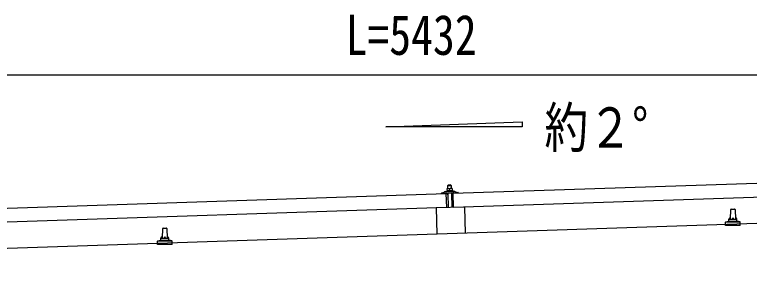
# Model space of a CAD drawing. Units: millimetres, scale not verified. Extents: x -12615 to 12615, y -8910 to 8910.
# Drawn here: x -8 to 1802, y -2346 to -1716 of the extents above; entities that cross this region are included whole.
import ezdxf
from ezdxf.enums import TextEntityAlignment as Align

# ---------------------------------------------------------------- set-up
doc = ezdxf.new("R2010")
doc.units = ezdxf.units.MM
doc.header["$LTSCALE"] = 40
for name, color, linetype in [('0-4_YKK_13', 4, 'Continuous'), ('0-5_YKK_A1', 4, 'Continuous'), ('0-6_YKK_D', 6, 'Continuous')]:
    doc.layers.add(name, color=color, linetype=linetype)
doc.styles.add('ＭＳ ゴシック', font='')
doc.styles.get('ＭＳ ゴシック').set_extended_font_data('MS Gothic')

msp = doc.modelspace()

# ---------------------------------------------------------------- linework, layer by layer
at = {"layer": '0-4_YKK_13'}
for p, q in [((1072.45, -2155.75), (2205.82, -2117.97)), ((1060.28, -2135.58), (1059.32, -2136.61)), ((1066.28, -2135.38), (1060.28, -2135.58)), ((1066.28, -2135.38), (1067.31, -2136.34)), ((1043.77, -2155.03), (1049.9, -2152.89)), ((1052.86, -2152.33), (1074.8, -2151.6)), ((1055.29, -2150.75), (1072.28, -2150.19)), ((1055.34, -2152.25), (1072.33, -2151.69)), ((1060.33, -2144.58), (1057.09, -2144.69)), ((1057.09, -2144.69), (1057.09, -2144.69)), ((1057.09, -2144.69), (1057.09, -2144.69)), ((1057.09, -2144.69), (1057.09, -2144.69)), ((1057.09, -2144.7), (1057.09, -2144.69)), ((1057.09, -2144.7), (1057.09, -2144.7)), ((1057.09, -2144.7), (1057.09, -2144.7)), ((1057.09, -2144.7), (1057.09, -2144.7)), ((1057.09, -2144.7), (1057.09, -2144.7)), ((1057.09, -2144.7), (1057.09, -2144.7)), ((1057.09, -2144.7), (1057.09, -2144.7)), ((1057.09, -2144.71), (1057.09, -2144.7)), ((1057.09, -2144.71), (1057.09, -2144.71)), ((1057.09, -2144.71), (1057.09, -2144.71)), ((1057.09, -2144.72), (1057.09, -2144.71)), ((1057.09, -2144.73), (1057.09, -2144.72)), ((1057.09, -2144.74), (1057.09, -2144.73)), ((1057.09, -2144.75), (1057.09, -2144.74)), ((1057.09, -2144.76), (1057.09, -2144.75)), ((1057.09, -2144.77), (1057.09, -2144.76)), ((1057.09, -2144.79), (1057.09, -2144.77)), ((1057.09, -2144.81), (1057.09, -2144.79)), ((1057.09, -2144.82), (1057.09, -2144.81)), ((1057.09, -2144.84), (1057.09, -2144.82)), ((1057.09, -2144.86), (1057.09, -2144.84)), ((1057.09, -2144.88), (1057.09, -2144.86)), ((1057.09, -2144.91), (1057.09, -2144.88)), ((1057.09, -2144.93), (1057.09, -2144.91)), ((1057.09, -2144.95), (1057.09, -2144.93)), ((1057.09, -2144.97), (1057.09, -2144.95)), ((1057.1, -2145), (1057.09, -2144.97)), ((1057.1, -2145.02), (1057.1, -2145)), ((1057.1, -2145.05), (1057.1, -2145.02)), ((1057.1, -2145.07), (1057.1, -2145.05)), ((1057.1, -2145.09), (1057.1, -2145.07)), ((1057.1, -2145.11), (1057.1, -2145.09)), ((1057.1, -2145.13), (1057.1, -2145.11)), ((1057.1, -2145.15), (1057.1, -2145.13)), ((1057.1, -2145.16), (1057.1, -2145.15)), ((1057.1, -2145.18), (1057.1, -2145.16)), ((1057.1, -2145.19), (1057.1, -2145.18)), ((1057.1, -2145.21), (1057.1, -2145.19)), ((1057.35, -2145.19), (1057.1, -2145.27)), ((1057.1, -2145.27), (1057.1, -2145.21)), ((1057.1, -2145.27), (1057.27, -2150.27)), ((1057.46, -2150.23), (1057.27, -2150.27)), ((1057.4, -2145.17), (1057.35, -2145.19)), ((1057.46, -2145.15), (1057.4, -2145.17)), ((1057.52, -2145.13), (1057.46, -2145.15)), ((1057.5, -2150.22), (1057.46, -2150.23)), ((1057.55, -2150.2), (1057.5, -2150.22)), ((1057.59, -2145.11), (1057.52, -2145.13)), ((1057.6, -2150.19), (1057.55, -2150.2)), ((1057.66, -2145.08), (1057.59, -2145.11)), ((1057.65, -2150.18), (1057.6, -2150.19)), ((1057.71, -2150.16), (1057.65, -2150.18)), ((1057.74, -2145.06), (1057.66, -2145.08)), ((1057.77, -2150.15), (1057.71, -2150.16)), ((1057.82, -2145.03), (1057.74, -2145.06)), ((1057.84, -2150.13), (1057.77, -2150.15)), ((1057.9, -2145), (1057.82, -2145.03)), ((1057.91, -2150.11), (1057.84, -2150.13)), ((1057.99, -2144.97), (1057.9, -2145)), ((1057.98, -2150.09), (1057.91, -2150.11)), ((1058.06, -2150.07), (1057.98, -2150.09)), ((1058.09, -2144.94), (1057.99, -2144.97)), ((1058.15, -2150.05), (1058.06, -2150.07)), ((1058.19, -2144.91), (1058.09, -2144.94)), ((1058.24, -2150.03), (1058.15, -2150.05)), ((1058.29, -2144.87), (1058.19, -2144.91)), ((1058.33, -2150.01), (1058.24, -2150.03)), ((1058.39, -2144.85), (1058.29, -2144.87)), ((1058.43, -2149.99), (1058.33, -2150.01)), ((1058.49, -2144.82), (1058.39, -2144.85)), ((1058.53, -2149.97), (1058.43, -2149.99)), ((1058.59, -2144.79), (1058.49, -2144.82)), ((1058.64, -2149.95), (1058.53, -2149.97)), ((1058.7, -2144.77), (1058.59, -2144.79)), ((1058.75, -2149.93), (1058.64, -2149.95)), ((1058.8, -2144.75), (1058.7, -2144.77)), ((1058.87, -2149.91), (1058.75, -2149.93)), ((1058.91, -2144.73), (1058.8, -2144.75)), ((1058.99, -2149.89), (1058.87, -2149.91)), ((1059.02, -2144.71), (1058.91, -2144.73)), ((1059.12, -2149.87), (1058.99, -2149.89)), ((1059.13, -2144.69), (1059.02, -2144.71)), ((1059.25, -2149.85), (1059.12, -2149.87)), ((1059.23, -2144.67), (1059.13, -2144.69)), ((1059.33, -2144.66), (1059.23, -2144.67)), ((1059.38, -2149.83), (1059.25, -2149.85)), ((1059.32, -2136.61), (1067.31, -2136.34)), ((1059.58, -2144.61), (1059.32, -2136.61)), ((1059.43, -2144.65), (1059.33, -2144.66)), ((1059.51, -2149.82), (1059.38, -2149.83)), ((1059.52, -2144.64), (1059.43, -2144.65)), ((1059.64, -2149.8), (1059.51, -2149.82)), ((1059.61, -2144.63), (1059.52, -2144.64)), ((1059.69, -2144.62), (1059.61, -2144.63)), ((1059.77, -2149.79), (1059.64, -2149.8)), ((1059.77, -2144.61), (1059.69, -2144.62)), ((1059.84, -2144.6), (1059.77, -2144.61)), ((1059.91, -2149.78), (1059.77, -2149.79)), ((1059.9, -2144.6), (1059.84, -2144.6)), ((1059.96, -2144.6), (1059.9, -2144.6)), ((1060.04, -2149.77), (1059.91, -2149.78)), ((1060.02, -2144.59), (1059.96, -2144.6)), ((1060.07, -2144.59), (1060.02, -2144.59)), ((1060.17, -2149.76), (1060.04, -2149.77)), ((1060.12, -2144.59), (1060.07, -2144.59)), ((1060.16, -2144.59), (1060.12, -2144.59)), ((1060.19, -2144.59), (1060.16, -2144.59)), ((1060.31, -2149.75), (1060.17, -2149.76)), ((1060.22, -2144.59), (1060.19, -2144.59)), ((1060.25, -2144.58), (1060.22, -2144.59)), ((1060.27, -2144.58), (1060.25, -2144.58)), ((1060.28, -2144.58), (1060.27, -2144.58)), ((1060.29, -2144.58), (1060.28, -2144.58)), ((1060.33, -2144.58), (1060.29, -2144.58)), ((1060.44, -2149.75), (1060.31, -2149.75)), ((1066.83, -2144.36), (1060.33, -2144.58)), ((1060.61, -2144.59), (1060.33, -2144.58)), ((1060.58, -2149.74), (1060.44, -2149.75)), ((1060.71, -2149.74), (1060.58, -2149.74)), ((1060.67, -2144.59), (1060.61, -2144.59)), ((1060.73, -2144.59), (1060.67, -2144.59)), ((1060.85, -2149.74), (1060.71, -2149.74)), ((1060.8, -2144.59), (1060.73, -2144.59)), ((1060.88, -2144.59), (1060.8, -2144.59)), ((1060.98, -2149.74), (1060.85, -2149.74)), ((1060.96, -2144.59), (1060.88, -2144.59)), ((1061.04, -2144.6), (1060.96, -2144.59)), ((1061.12, -2149.74), (1060.98, -2149.74)), ((1061.13, -2144.6), (1061.04, -2144.6)), ((1061.25, -2149.74), (1061.12, -2149.74)), ((1061.23, -2144.6), (1061.13, -2144.6)), ((1061.33, -2144.6), (1061.23, -2144.6)), ((1061.39, -2149.75), (1061.25, -2149.74)), ((1061.44, -2144.6), (1061.33, -2144.6)), ((1061.52, -2149.75), (1061.39, -2149.75)), ((1061.55, -2144.61), (1061.44, -2144.6)), ((1061.65, -2149.76), (1061.52, -2149.75)), ((1061.66, -2144.61), (1061.55, -2144.61)), ((1061.79, -2149.77), (1061.65, -2149.76)), ((1061.77, -2144.62), (1061.66, -2144.61)), ((1061.88, -2144.64), (1061.77, -2144.62)), ((1061.92, -2149.78), (1061.79, -2149.77)), ((1061.99, -2144.65), (1061.88, -2144.64)), ((1062.05, -2149.79), (1061.92, -2149.78)), ((1062.1, -2144.67), (1061.99, -2144.65)), ((1062.17, -2149.8), (1062.05, -2149.79)), ((1062.21, -2144.69), (1062.1, -2144.67)), ((1062.29, -2149.81), (1062.17, -2149.8)), ((1062.31, -2144.71), (1062.21, -2144.69)), ((1062.4, -2149.83), (1062.29, -2149.81)), ((1062.42, -2144.73), (1062.31, -2144.71)), ((1062.51, -2149.84), (1062.4, -2149.83)), ((1062.53, -2144.76), (1062.42, -2144.73)), ((1062.61, -2149.85), (1062.51, -2149.84)), ((1062.63, -2144.79), (1062.53, -2144.76)), ((1062.71, -2149.87), (1062.61, -2149.85)), ((1062.73, -2144.82), (1062.63, -2144.79)), ((1062.8, -2149.88), (1062.71, -2149.87)), ((1062.83, -2144.84), (1062.73, -2144.82)), ((1062.89, -2149.9), (1062.8, -2149.88)), ((1062.92, -2144.87), (1062.83, -2144.84)), ((1062.98, -2149.91), (1062.89, -2149.9)), ((1063, -2144.89), (1062.92, -2144.87)), ((1063.06, -2149.93), (1062.98, -2149.91)), ((1063.08, -2144.91), (1063, -2144.89)), ((1063.14, -2149.94), (1063.06, -2149.93)), ((1063.15, -2144.93), (1063.08, -2144.91)), ((1063.21, -2149.96), (1063.14, -2149.94)), ((1063.22, -2144.95), (1063.15, -2144.93)), ((1063.28, -2149.97), (1063.21, -2149.96)), ((1063.28, -2144.97), (1063.22, -2144.95)), ((1063.33, -2144.98), (1063.28, -2144.97)), ((1063.34, -2149.98), (1063.28, -2149.97)), ((1063.6, -2145.05), (1063.33, -2144.98)), ((1063.4, -2149.99), (1063.34, -2149.98)), ((1063.45, -2150), (1063.4, -2149.99)), ((1063.5, -2150.01), (1063.45, -2150)), ((1063.55, -2150.02), (1063.5, -2150.01)), ((1063.77, -2150.06), (1063.55, -2150.02)), ((1063.85, -2144.97), (1063.6, -2145.05)), ((1063.6, -2145.05), (1063.77, -2150.06)), ((1063.96, -2150.01), (1063.77, -2150.06)), ((1063.9, -2144.95), (1063.85, -2144.97)), ((1063.96, -2144.93), (1063.9, -2144.95)), ((1064.02, -2144.91), (1063.96, -2144.93)), ((1064, -2150), (1063.96, -2150.01)), ((1064.04, -2149.99), (1064, -2150)), ((1064.08, -2144.89), (1064.02, -2144.91)), ((1064.09, -2149.97), (1064.04, -2149.99)), ((1064.16, -2144.87), (1064.08, -2144.89)), ((1064.14, -2149.96), (1064.09, -2149.97)), ((1064.2, -2149.95), (1064.14, -2149.96)), ((1064.23, -2144.84), (1064.16, -2144.87)), ((1064.27, -2149.93), (1064.2, -2149.95)), ((1064.31, -2144.81), (1064.23, -2144.84)), ((1064.33, -2149.91), (1064.27, -2149.93)), ((1064.4, -2144.78), (1064.31, -2144.81)), ((1064.4, -2149.89), (1064.33, -2149.91)), ((1064.49, -2144.75), (1064.4, -2144.78)), ((1064.48, -2149.88), (1064.4, -2149.89)), ((1064.56, -2149.85), (1064.48, -2149.88)), ((1064.58, -2144.72), (1064.49, -2144.75)), ((1064.64, -2149.83), (1064.56, -2149.85)), ((1064.68, -2144.69), (1064.58, -2144.72)), ((1064.73, -2149.81), (1064.64, -2149.83)), ((1064.78, -2144.66), (1064.68, -2144.69)), ((1064.83, -2149.79), (1064.73, -2149.81)), ((1064.88, -2144.63), (1064.78, -2144.66)), ((1064.93, -2149.77), (1064.83, -2149.79)), ((1064.99, -2144.6), (1064.88, -2144.63)), ((1065.03, -2149.75), (1064.93, -2149.77)), ((1065.09, -2144.58), (1064.99, -2144.6)), ((1065.14, -2149.73), (1065.03, -2149.75)), ((1065.19, -2144.55), (1065.09, -2144.58)), ((1065.25, -2149.71), (1065.14, -2149.73)), ((1065.3, -2144.53), (1065.19, -2144.55)), ((1065.37, -2149.69), (1065.25, -2149.71)), ((1065.41, -2144.51), (1065.3, -2144.53)), ((1065.49, -2149.67), (1065.37, -2149.69)), ((1065.51, -2144.49), (1065.41, -2144.51)), ((1065.62, -2149.65), (1065.49, -2149.67)), ((1065.62, -2144.47), (1065.51, -2144.49)), ((1065.73, -2144.46), (1065.62, -2144.47)), ((1065.75, -2149.63), (1065.62, -2149.65)), ((1065.83, -2144.44), (1065.73, -2144.46)), ((1065.88, -2149.62), (1065.75, -2149.63)), ((1065.93, -2144.43), (1065.83, -2144.44)), ((1066.01, -2149.6), (1065.88, -2149.62)), ((1066.02, -2144.42), (1065.93, -2144.43)), ((1066.14, -2149.59), (1066.01, -2149.6)), ((1066.11, -2144.41), (1066.02, -2144.42)), ((1066.19, -2144.4), (1066.11, -2144.41)), ((1066.27, -2149.57), (1066.14, -2149.59)), ((1066.26, -2144.39), (1066.19, -2144.4)), ((1066.33, -2144.39), (1066.26, -2144.39)), ((1066.4, -2149.56), (1066.27, -2149.57)), ((1066.4, -2144.38), (1066.33, -2144.39)), ((1066.46, -2144.38), (1066.4, -2144.38)), ((1066.54, -2149.55), (1066.4, -2149.56)), ((1066.52, -2144.38), (1066.46, -2144.38)), ((1066.57, -2144.38), (1066.52, -2144.38)), ((1066.67, -2149.54), (1066.54, -2149.55)), ((1066.61, -2144.37), (1066.57, -2144.38)), ((1066.65, -2144.37), (1066.61, -2144.37)), ((1066.69, -2144.37), (1066.65, -2144.37)), ((1066.8, -2149.54), (1066.67, -2149.54)), ((1066.72, -2144.37), (1066.69, -2144.37)), ((1066.75, -2144.37), (1066.72, -2144.37)), ((1066.77, -2144.37), (1066.75, -2144.37)), ((1066.78, -2144.37), (1066.77, -2144.37)), ((1066.79, -2144.37), (1066.78, -2144.37)), ((1066.83, -2144.36), (1066.79, -2144.37)), ((1066.94, -2149.53), (1066.8, -2149.54)), ((1070.08, -2144.26), (1066.83, -2144.36)), ((1067.11, -2144.37), (1066.83, -2144.36)), ((1067.07, -2149.53), (1066.94, -2149.53)), ((1067.21, -2149.52), (1067.07, -2149.53)), ((1067.17, -2144.37), (1067.11, -2144.37)), ((1067.23, -2144.37), (1067.17, -2144.37)), ((1067.34, -2149.52), (1067.21, -2149.52)), ((1067.3, -2144.37), (1067.23, -2144.37)), ((1067.37, -2144.38), (1067.3, -2144.37)), ((1067.31, -2136.34), (1067.58, -2144.34)), ((1067.48, -2149.52), (1067.34, -2149.52)), ((1067.45, -2144.38), (1067.37, -2144.38)), ((1067.54, -2144.38), (1067.45, -2144.38)), ((1067.61, -2149.52), (1067.48, -2149.52)), ((1067.63, -2144.38), (1067.54, -2144.38)), ((1067.75, -2149.53), (1067.61, -2149.52)), ((1067.73, -2144.38), (1067.63, -2144.38)), ((1067.83, -2144.39), (1067.73, -2144.38)), ((1067.88, -2149.53), (1067.75, -2149.53)), ((1067.94, -2144.39), (1067.83, -2144.39)), ((1068.02, -2149.54), (1067.88, -2149.53)), ((1068.05, -2144.39), (1067.94, -2144.39)), ((1068.15, -2149.54), (1068.02, -2149.54)), ((1068.16, -2144.4), (1068.05, -2144.39)), ((1068.28, -2149.55), (1068.15, -2149.54)), ((1068.27, -2144.41), (1068.16, -2144.4)), ((1068.38, -2144.42), (1068.27, -2144.41)), ((1068.42, -2149.56), (1068.28, -2149.55)), ((1068.49, -2144.43), (1068.38, -2144.42)), ((1068.54, -2149.57), (1068.42, -2149.56)), ((1068.59, -2144.45), (1068.49, -2144.43)), ((1068.66, -2149.58), (1068.54, -2149.57)), ((1068.7, -2144.47), (1068.59, -2144.45)), ((1068.78, -2149.6), (1068.66, -2149.58)), ((1068.81, -2144.49), (1068.7, -2144.47)), ((1068.9, -2149.61), (1068.78, -2149.6)), ((1068.92, -2144.52), (1068.81, -2144.49)), ((1069, -2149.62), (1068.9, -2149.61)), ((1069.03, -2144.55), (1068.92, -2144.52)), ((1069.11, -2149.64), (1069, -2149.62)), ((1069.13, -2144.57), (1069.03, -2144.55)), ((1069.21, -2149.65), (1069.11, -2149.64)), ((1069.23, -2144.6), (1069.13, -2144.57)), ((1069.3, -2149.67), (1069.21, -2149.65)), ((1069.32, -2144.63), (1069.23, -2144.6)), ((1069.39, -2149.68), (1069.3, -2149.67)), ((1069.41, -2144.65), (1069.32, -2144.63)), ((1069.48, -2149.7), (1069.39, -2149.68)), ((1069.5, -2144.67), (1069.41, -2144.65)), ((1069.56, -2149.71), (1069.48, -2149.7)), ((1069.57, -2144.69), (1069.5, -2144.67)), ((1069.63, -2149.73), (1069.56, -2149.71)), ((1069.65, -2144.71), (1069.57, -2144.69)), ((1069.7, -2149.74), (1069.63, -2149.73)), ((1069.71, -2144.73), (1069.65, -2144.71)), ((1069.77, -2149.75), (1069.7, -2149.74)), ((1069.77, -2144.75), (1069.71, -2144.73)), ((1069.83, -2144.76), (1069.77, -2144.75)), ((1069.84, -2149.76), (1069.77, -2149.75)), ((1070.1, -2144.84), (1069.83, -2144.76)), ((1069.89, -2149.77), (1069.84, -2149.76)), ((1069.95, -2149.78), (1069.89, -2149.77)), ((1070, -2149.79), (1069.95, -2149.78)), ((1070.05, -2149.8), (1070, -2149.79)), ((1070.26, -2149.84), (1070.05, -2149.8)), ((1070.08, -2144.26), (1070.08, -2144.27)), ((1070.08, -2144.26), (1070.08, -2144.26)), ((1070.08, -2144.26), (1070.08, -2144.26)), ((1070.08, -2144.26), (1070.08, -2144.26)), ((1070.08, -2144.26), (1070.08, -2144.26)), ((1070.08, -2144.26), (1070.08, -2144.26)), ((1070.08, -2144.26), (1070.08, -2144.26)), ((1070.08, -2144.27), (1070.08, -2144.28)), ((1070.08, -2144.27), (1070.08, -2144.27)), ((1070.08, -2144.27), (1070.08, -2144.27)), ((1070.08, -2144.27), (1070.08, -2144.27)), ((1070.08, -2144.27), (1070.08, -2144.27)), ((1070.08, -2144.28), (1070.08, -2144.29)), ((1070.08, -2144.28), (1070.08, -2144.28)), ((1070.08, -2144.29), (1070.08, -2144.3)), ((1070.08, -2144.29), (1070.08, -2144.29)), ((1070.08, -2144.3), (1070.08, -2144.31)), ((1070.08, -2144.31), (1070.08, -2144.33)), ((1070.08, -2144.33), (1070.08, -2144.34)), ((1070.08, -2144.34), (1070.08, -2144.36)), ((1070.08, -2144.36), (1070.08, -2144.37)), ((1070.08, -2144.37), (1070.08, -2144.39)), ((1070.08, -2144.39), (1070.08, -2144.41)), ((1070.08, -2144.41), (1070.08, -2144.43)), ((1070.08, -2144.43), (1070.08, -2144.45)), ((1070.08, -2144.45), (1070.08, -2144.47)), ((1070.08, -2144.47), (1070.09, -2144.49)), ((1070.09, -2144.49), (1070.09, -2144.52)), ((1070.09, -2144.52), (1070.09, -2144.54)), ((1070.09, -2144.54), (1070.09, -2144.56)), ((1070.09, -2144.56), (1070.09, -2144.59)), ((1070.09, -2144.59), (1070.09, -2144.61)), ((1070.09, -2144.61), (1070.09, -2144.63)), ((1070.09, -2144.63), (1070.09, -2144.66)), ((1070.09, -2144.66), (1070.09, -2144.68)), ((1070.09, -2144.68), (1070.09, -2144.7)), ((1070.09, -2144.7), (1070.09, -2144.71)), ((1070.09, -2144.71), (1070.09, -2144.73)), ((1070.09, -2144.73), (1070.09, -2144.75)), ((1070.09, -2144.75), (1070.09, -2144.76)), ((1070.09, -2144.76), (1070.1, -2144.77)), ((1070.1, -2144.77), (1070.1, -2144.84)), ((1070.1, -2144.84), (1070.26, -2149.84)), ((1070.25, -2149.42), (1072.28, -2150.19)), ((1072.28, -2150.19), (1072.33, -2151.69)), ((1077.8, -2151.96), (1084.05, -2153.69)), ((1084.42, -2154.15), (1084.44, -2154.78)), ((-77.91, -2194.1), (1055.46, -2156.32)), ((1043.46, -2156.15), (1043.44, -2155.52)), ((1056.55, -2156.21), (1043.98, -2156.63)), ((1056.63, -2191.3), (1055.46, -2156.32)), ((1057.48, -2158.77), (1057.05, -2156.61)), ((1058.27, -2159.16), (1057.99, -2159.17)), ((1058.48, -2156.45), (1058.56, -2158.85)), ((1069.16, -2155.79), (1058.77, -2156.14)), ((1061.13, -2191.08), (1059.97, -2156.1)), ((1067.96, -2155.83), (1069.13, -2190.81)), ((1069.55, -2158.48), (1069.47, -2156.08)), ((1070.14, -2158.76), (1069.86, -2158.77)), ((1070.9, -2156.15), (1070.62, -2158.33)), ((1083.95, -2155.3), (1071.38, -2155.72)), ((1100.11, -2189.78), (1030.15, -2192.11)), ((1100.11, -2189.78), (1102.26, -2254.14)), ((1030.15, -2192.11), (1032.3, -2256.48)), ((1755.82, -2219.59), (1756.55, -2196.06)), ((1757.55, -2195.09), (1766.1, -2195.09)), ((1767.1, -2196.06), (1767.82, -2219.59)), ((1743.95, -2226.59), (1779.69, -2226.59)), ((1744.34, -2226.4), (1751.06, -2224.77)), ((1751.44, -2224.59), (1772.2, -2224.59)), ((1751.82, -2223.8), (1751.82, -2219.59)), ((1752.82, -2219.59), (1770.82, -2219.59)), ((1771.82, -2223.8), (1771.82, -2219.59)), ((1779.31, -2226.4), (1772.59, -2224.77)), ((355.82, -2266.26), (356.55, -2242.73)), ((357.55, -2241.76), (366.1, -2241.76)), ((367.1, -2242.73), (367.82, -2266.26)), ((1743.57, -2235.09), (1743.57, -2227.37)), ((1780.07, -2235.09), (1743.57, -2235.09)), ((1780.07, -2235.09), (1780.07, -2227.37)), ((343.57, -2281.76), (343.57, -2274.04)), ((343.95, -2273.26), (379.69, -2273.26)), ((344.34, -2273.07), (351.06, -2271.44)), ((351.44, -2271.26), (372.2, -2271.26)), ((351.82, -2270.47), (351.82, -2266.26)), ((352.82, -2266.26), (370.82, -2266.26)), ((371.82, -2270.47), (371.82, -2266.26)), ((379.31, -2273.07), (372.59, -2271.44)), ((380.07, -2281.76), (380.07, -2274.04)), ((380.07, -2281.76), (343.57, -2281.76))]:
    msp.add_line(p, q, dxfattribs=at)
for points in [[(1055.34, -2152.25), (1055.29, -2150.75), (1057.26, -2149.86)], [(2206.99, -2152.95), (1073.62, -2190.73), (1072.45, -2155.75)], [(1056.63, -2191.3), (-76.74, -2229.08), (-77.91, -2194.1)]]:
    msp.add_lwpolyline(points, dxfattribs=at)
for centre, radius, start, end in [((1053.2, -2162.33), 10, 91.90915, 109.26318), ((1075.13, -2161.6), 10, 74.55513, 91.90915), ((1083.92, -2154.17), 0.5, 1.90915, 74.55513), ((1043.94, -2155.5), 0.5, 109.26318, 181.90915), ((1043.96, -2156.13), 0.5, 181.90915, 271.90915), ((1056.56, -2156.71), 0.5, 11.37147, 91.90915), ((1057.97, -2158.67), 0.5, 191.37147, 271.90915), ((1058.26, -2158.86), 0.3, 271.90915, 1.90915), ((1058.78, -2156.44), 0.3, 91.90915, 181.90915), ((1069.17, -2156.09), 0.3, 1.90915, 91.90915), ((1069.85, -2158.47), 0.3, 181.90915, 271.90915), ((1070.12, -2158.26), 0.5, 271.90915, 352.44683), ((1071.4, -2156.22), 0.5, 91.90915, 172.44683), ((1083.94, -2154.8), 0.5, 271.90915, 1.90915), ((1757.55, -2196.09), 1, 90, 178.60509), ((1766.1, -2196.09), 1, 1.39491, 90), ((1744.57, -2227.37), 1, 103.62699, 180), ((1750.82, -2223.8), 1, 283.62699, 0), ((1755.91, -2220.22), 4.13, 90, 171.17633), ((1752.82, -2220.59), 1, 90, 180), ((1765.16, -2219.59), 4.83, 133.60282, 180), ((1758.49, -2219.59), 4.83, 0, 46.39718), ((1767.74, -2220.22), 4.13, 8.82367, 90), ((1770.82, -2220.59), 1, 0, 90), ((1772.82, -2223.8), 1, 180, 256.37301), ((1779.07, -2227.37), 1, 0, 76.37301), ((357.55, -2242.76), 1, 90, 178.60509), ((366.1, -2242.76), 1, 1.39491, 90), ((355.91, -2266.89), 4.13, 90, 171.17633), ((365.16, -2266.26), 4.83, 133.60282, 180), ((358.49, -2266.26), 4.83, 0, 46.39718), ((367.74, -2266.89), 4.13, 8.82367, 90), ((344.57, -2274.04), 1, 103.62699, 180), ((350.82, -2270.47), 1, 283.62699, 0), ((352.82, -2267.26), 1, 90, 180), ((370.82, -2267.26), 1, 0, 90), ((372.82, -2270.47), 1, 180, 256.37301), ((379.07, -2274.04), 1, 0, 76.37301)]:
    msp.add_arc(centre, radius, start, end, dxfattribs=at)
at = {"layer": '0-5_YKK_A1'}
for p, q in [((906.51, -1992), (1242.51, -1979.58)), ((1242.51, -1979.58), (1242.51, -1992)), ((1242.51, -1992), (906.51, -1992)), ((3752.69, -2165.88), (-1639.37, -2345.58))]:
    msp.add_line(p, q, dxfattribs=at)
at = {"layer": '0-6_YKK_D'}
msp.add_line((3625, -1864.74), (-1506.78, -1864.74), dxfattribs=at)

# ---------------------------------------------------------------- texts
at = {"layer": '0-5_YKK_A1', "style": 'ＭＳ ゴシック', "width": 0.8}
msp.add_text('約２°', height=98.97, dxfattribs=at).set_placement((1297.37, -2073.09), align=Align.BOTTOM_LEFT)
at = {"layer": '0-6_YKK_D', "style": 'ＭＳ ゴシック', "width": 0.8}
msp.add_text('L=5432', height=98.97, dxfattribs=at).set_placement((807.11, -1844.74), align=Align.BOTTOM_LEFT)

doc.saveas('drawing.dxf')
